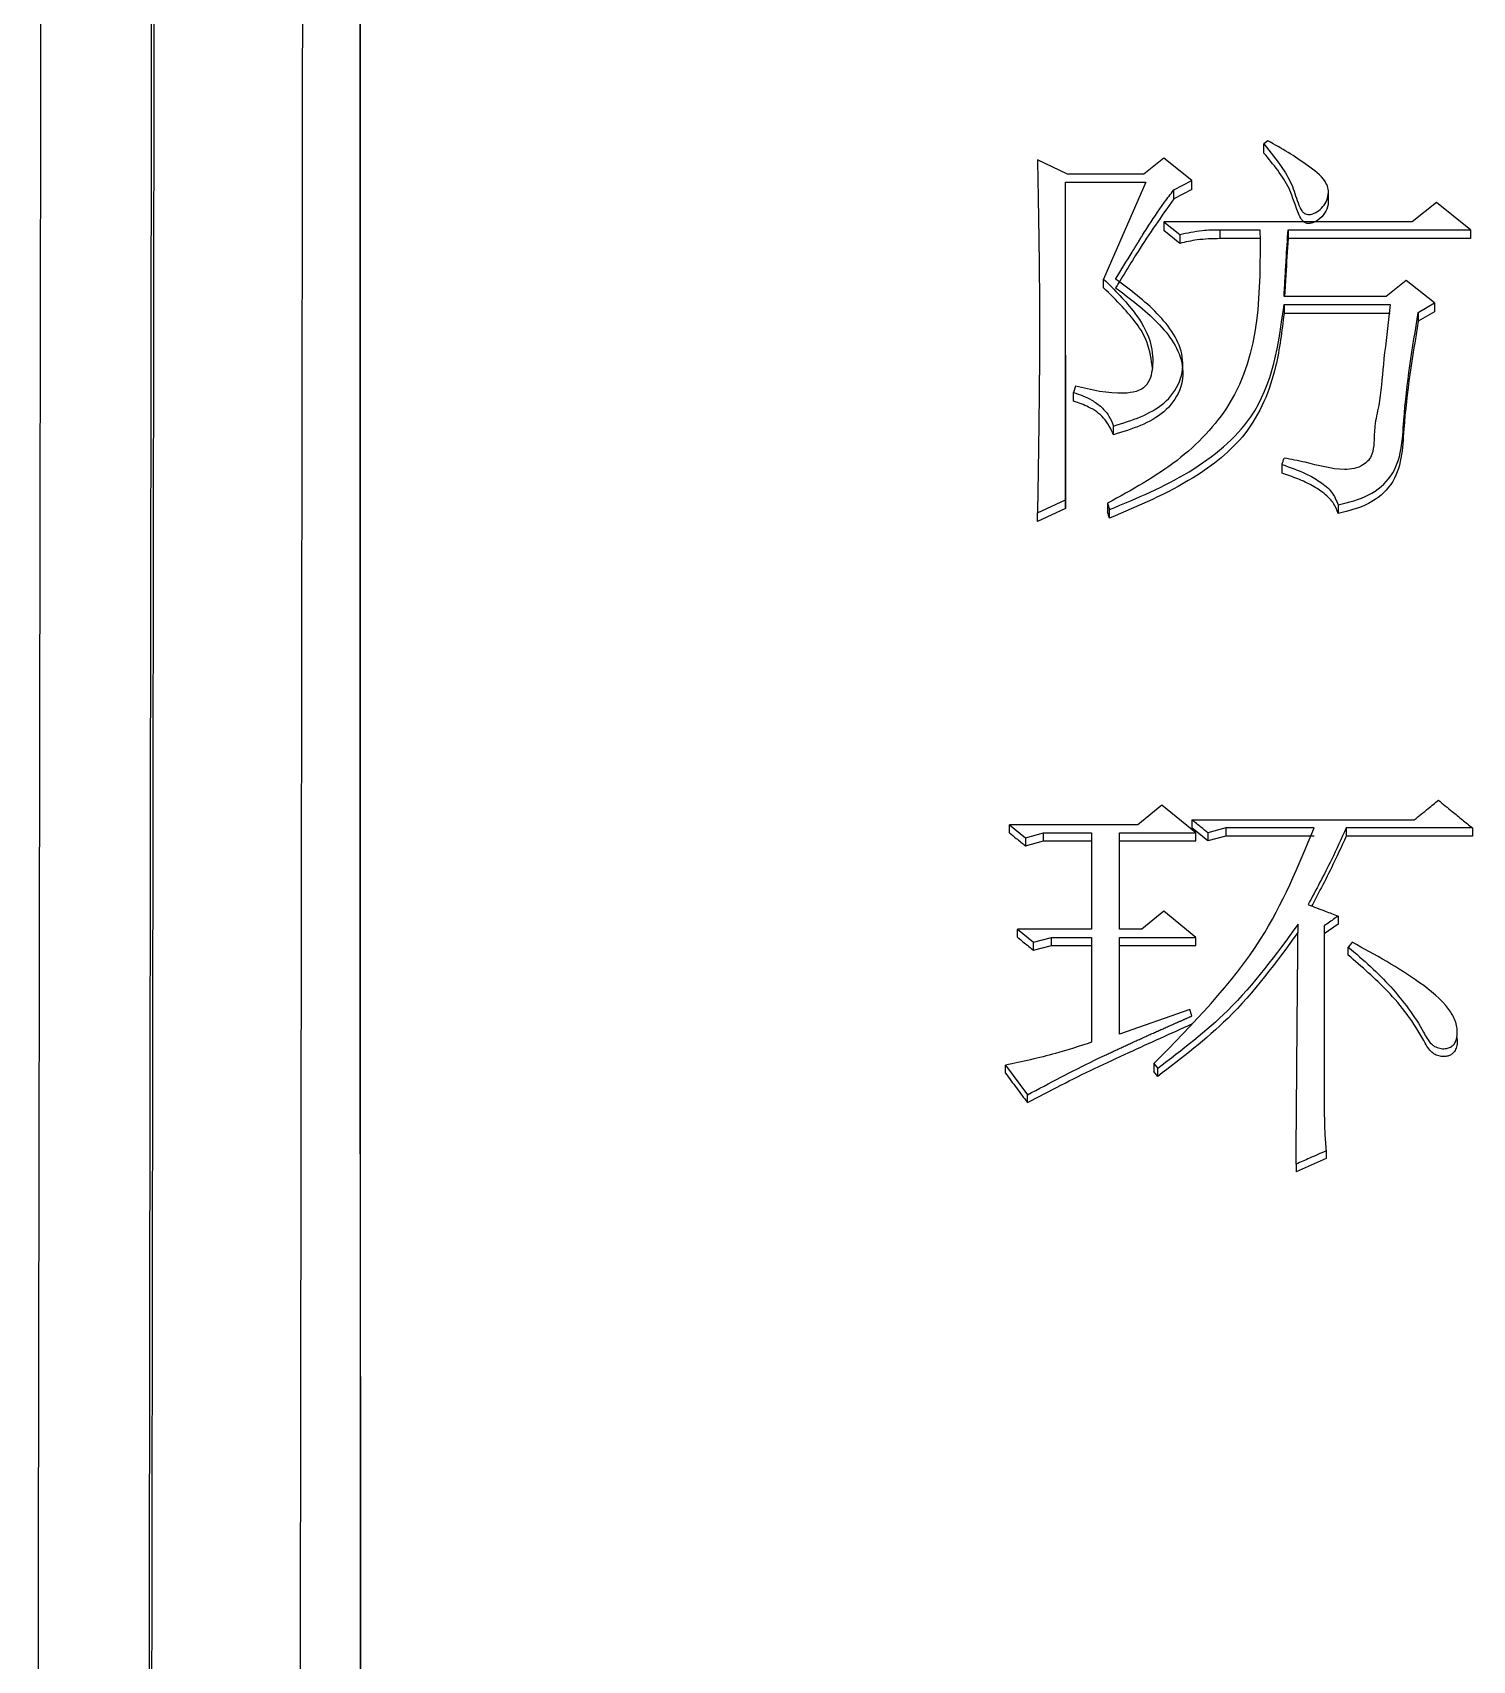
# Model space of a CAD drawing. Header units: millimetres. Extents: x 2687 to 4367, y 1046 to 2234.
# Drawn here: x 3050.34 to 3058.11, y 2004.93 to 2013.72 of the extents above; entities that cross this region are included whole.
import ezdxf

# ---------------------------------------------------------------- set-up
doc = ezdxf.new("R2010")
doc.units = ezdxf.units.MM

msp = doc.modelspace()

# ---------------------------------------------------------------- linework, layer by layer
at = {"color": 7, "linetype": 'Continuous', "lineweight": 25}
for p, q in [((3057.0068, 2013.1313), (3056.985, 2013.1141)), ((3055.925, 2012.9517), (3055.7627, 2013.0287)), ((3055.7627, 2013.0287), (3055.7627, 2012.98)), ((3056.4442, 2013.0372), (3056.3361, 2012.9517)), ((3056.5957, 2012.9174), (3056.4442, 2013.0372)), ((3056.3361, 2012.9517), (3055.925, 2012.9517)), ((3055.9142, 2012.9089), (3056.3469, 2012.9089)), ((3055.9142, 2011.1931), (3055.9142, 2012.9089)), ((3055.9142, 2012.8604), (3055.9142, 2012.9089)), ((3056.3469, 2012.9089), (3056.1197, 2012.3854)), ((3056.4983, 2012.866), (3056.5957, 2012.9174)), ((3056.5957, 2012.8689), (3056.4983, 2012.8176)), ((3056.4983, 2012.8176), (3056.4983, 2012.866)), ((3056.5957, 2012.8689), (3056.5957, 2012.9174)), ((3057.3328, 2012.8021), (3057.3328, 2012.8508)), ((3057.9154, 2012.7975), (3057.7856, 2012.6946)), ((3058.0993, 2012.6517), (3057.9154, 2012.7975)), ((3056.4442, 2012.6946), (3056.5308, 2012.626)), ((3057.7856, 2012.6946), (3056.4442, 2012.6946)), ((3056.4442, 2012.6946), (3056.4442, 2012.6464)), ((3056.5308, 2012.5778), (3056.4442, 2012.6464)), ((3056.5308, 2012.626), (3056.5308, 2012.5778)), ((3056.7471, 2012.6517), (3056.9635, 2012.6517)), ((3056.7471, 2012.6517), (3056.7471, 2012.6035)), ((3056.9635, 2012.6035), (3056.7471, 2012.6035)), ((3057.1149, 2012.6517), (3058.0993, 2012.6517)), ((3057.1149, 2012.6517), (3057.1149, 2012.6035)), ((3058.0993, 2012.6035), (3057.1149, 2012.6035)), ((3058.0993, 2012.6517), (3058.0993, 2012.6035)), ((3056.1197, 2012.3376), (3056.1197, 2012.3854)), ((3057.7531, 2012.3768), (3057.645, 2012.2908)), ((3057.9046, 2012.2564), (3057.7531, 2012.3768)), ((3057.645, 2012.2908), (3057.0933, 2012.2908)), ((3057.0933, 2012.2478), (3057.6666, 2012.2478)), ((3057.818, 2012.2047), (3057.9046, 2012.2564)), ((3057.9046, 2012.2564), (3057.9046, 2012.2087)), ((3057.6666, 2012.2001), (3057.0933, 2012.2001)), ((3057.9046, 2012.2087), (3057.818, 2012.1571)), ((3057.818, 2012.2047), (3057.818, 2012.1571)), ((3055.9142, 2011.975), (3055.9142, 2011.1468)), ((3056.5471, 2011.8797), (3056.5471, 2011.9269)), ((3055.9683, 2011.8079), (3055.9575, 2011.7734)), ((3055.9575, 2011.7264), (3055.9575, 2011.7734)), ((3056.1738, 2011.545), (3056.1738, 2011.5918)), ((3057.0825, 2011.3374), (3057.0825, 2011.3839)), ((3055.7628, 2011.1237), (3055.9142, 2011.1931)), ((3055.9142, 2011.1468), (3055.9142, 2011.1931)), ((3056.1414, 2011.1757), (3056.1522, 2011.141)), ((3055.9142, 2011.1468), (3055.7628, 2011.0775)), ((3055.7628, 2011.0775), (3055.7628, 2011.1237)), ((3056.1522, 2011.0948), (3056.1414, 2011.1295)), ((3056.1522, 2011.0948), (3056.1522, 2011.141)), ((3057.3854, 2011.1671), (3057.3854, 2011.1208)), ((3056.4335, 2009.546), (3056.3036, 2009.4405)), ((3056.6173, 2009.3966), (3056.4335, 2009.546)), ((3055.6113, 2009.4405), (3055.6979, 2009.3702)), ((3056.3036, 2009.4405), (3055.6113, 2009.4405)), ((3055.6113, 2009.3965), (3055.6113, 2009.4405)), ((3056.5957, 2009.4669), (3057.7964, 2009.4669)), ((3056.5957, 2009.4669), (3056.5957, 2009.4229)), ((3056.6823, 2009.3526), (3056.5957, 2009.4229)), ((3056.7796, 2009.423), (3056.6823, 2009.3966)), ((3057.2555, 2009.423), (3056.7796, 2009.423)), ((3058.1101, 2009.423), (3057.4286, 2009.423)), ((3057.4286, 2009.423), (3057.4286, 2009.379)), ((3055.6979, 2009.3702), (3055.7952, 2009.3966)), ((3055.6979, 2009.3702), (3055.6979, 2009.3263)), ((3055.6979, 2009.3263), (3055.7952, 2009.3526)), ((3055.7952, 2009.3966), (3056.0548, 2009.3966)), ((3055.7952, 2009.3526), (3055.7952, 2009.3966)), ((3055.7952, 2009.3526), (3056.0549, 2009.3526)), ((3056.0548, 2009.3966), (3056.0549, 2008.8767)), ((3056.2063, 2009.3966), (3056.6173, 2009.3966)), ((3056.2063, 2008.8767), (3056.2063, 2009.3966)), ((3056.2063, 2009.3526), (3056.2063, 2009.3966)), ((3056.2063, 2008.8767), (3056.2063, 2009.3526)), ((3056.2063, 2009.3526), (3056.6173, 2009.3526)), ((3056.6823, 2009.3966), (3056.6823, 2009.3526)), ((3056.7796, 2009.379), (3056.6823, 2009.3526)), ((3057.2555, 2009.379), (3056.7796, 2009.379)), ((3058.1101, 2009.379), (3057.4286, 2009.379)), ((3056.4443, 2008.9737), (3056.3253, 2008.8767)), ((3056.6174, 2008.8325), (3056.4443, 2008.9737)), ((3057.3854, 2008.9039), (3057.3097, 2008.8511)), ((3057.3097, 2008.8943), (3057.3097, 2007.9735)), ((3057.3097, 2008.8943), (3057.3097, 2008.8511)), ((3057.3854, 2008.9473), (3057.3854, 2008.9039)), ((3055.6546, 2008.8767), (3055.7412, 2008.806)), ((3056.0549, 2008.8767), (3055.6546, 2008.8767)), ((3055.6546, 2008.8334), (3055.6546, 2008.8767)), ((3055.7412, 2008.806), (3055.8385, 2008.8325)), ((3055.7412, 2008.7629), (3055.7412, 2008.806)), ((3055.8385, 2008.8325), (3056.0549, 2008.8325)), ((3055.8385, 2008.7893), (3055.8385, 2008.8325)), ((3056.0549, 2008.8325), (3056.0549, 2008.2663)), ((3056.3253, 2008.8767), (3056.2063, 2008.8767)), ((3056.2063, 2008.8325), (3056.6174, 2008.8325)), ((3056.2063, 2008.3106), (3056.2063, 2008.8325)), ((3056.2063, 2008.7893), (3056.2063, 2008.8325)), ((3057.3097, 2008.8511), (3057.3097, 2007.9734)), ((3055.7412, 2008.7629), (3055.8385, 2008.7893)), ((3055.8385, 2008.7893), (3056.0549, 2008.7893)), ((3056.2063, 2008.3106), (3056.2063, 2008.7893)), ((3056.2063, 2008.7893), (3056.6174, 2008.7893)), ((3057.4396, 2008.7366), (3057.4396, 2008.7797)), ((3056.5849, 2008.4435), (3056.2063, 2008.3106)), ((3056.5957, 2008.4081), (3056.5849, 2008.4435)), ((3057.9988, 2008.415), (3057.9988, 2008.4207)), ((3055.5897, 2008.1421), (3055.7087, 2007.9823)), ((3055.5897, 2008.0998), (3055.5897, 2008.1421)), ((3056.3902, 2008.151), (3056.4118, 2008.1245)), ((3056.3902, 2008.151), (3056.3902, 2008.1087)), ((3056.4118, 2008.0822), (3056.3902, 2008.1087)), ((3056.4118, 2008.0822), (3056.4118, 2008.1245)), ((3055.7087, 2007.9403), (3055.7087, 2007.9823)), ((3057.3205, 2007.6801), (3057.3205, 2007.6384)), ((3057.3205, 2007.6384), (3057.1582, 2007.5673)), ((3057.1582, 2007.6089), (3057.1582, 2007.5673))]:
    msp.add_line(p, q, dxfattribs=at)
at = {"color": 7, "linetype": 'Continuous', "lineweight": 25, "flags": 128}
for points in [[(3056.985, 2013.0654), (3056.985, 2013.0824), (3056.985, 2013.0983), (3056.985, 2013.1141)], [(3057.0933, 2012.2478), (3057.0933, 2012.2282), (3057.0933, 2012.2001)], [(3056.1414, 2011.1757), (3056.1414, 2011.157), (3056.1414, 2011.1432), (3056.1414, 2011.1295)], [(3056.7796, 2009.423), (3056.7796, 2009.412), (3056.7796, 2009.401), (3056.7796, 2009.379)], [(3058.1101, 2009.423), (3058.1101, 2009.401), (3058.1101, 2009.379)], [(3056.6173, 2009.3526), (3056.6173, 2009.3746), (3056.6173, 2009.3966)], [(3056.6174, 2008.7893), (3056.6174, 2008.8002), (3056.6174, 2008.8164), (3056.6174, 2008.8325)], [(3057.461, 2008.8059), (3057.4503, 2008.7928), (3057.4396, 2008.7796)]]:
    msp.add_lwpolyline(points, dxfattribs=at)
at = {"color": 7, "linetype": 'Continuous', "lineweight": 25}
for points, knots in [([(3052.1078, 2051.495), (3052.1078, 2051.3909), (3052.1079, 2050.8702), (3052.1079, 2049.5032), (3052.108, 2047.3434), (3052.108, 2044.725), (3052.1081, 2042.2624), (3052.1081, 2038.7546), (3052.1082, 2035.6117), (3052.1082, 2031.2966), (3052.1082, 2026.6095), (3052.1083, 2021.4773), (3052.1083, 2016.0537), (3052.1084, 2011.4951), (3052.1084, 2005.5726), (3052.1085, 2000.6668), (3052.1086, 1993.9879), (3052.1087, 1989.6951), (3052.1087, 1986.694)], [0, 0, 0, 0, 0.020124, 0.100733, 0.181328, 0.221587, 0.302184, 0.342442, 0.423039, 0.463298, 0.543894, 0.624491, 0.664749, 0.745346, 0.785604, 0.8662, 0.906458, 1, 1, 1, 1]), ([(3050.4392, 2050.5469), (3050.4393, 2050.5752), (3050.4396, 2050.6637), (3050.4383, 2049.6774), (3050.4353, 2047.6644), (3050.4307, 2044.6018), (3050.4255, 2041.2135), (3050.4204, 2037.8761), (3050.4157, 2034.8065), (3050.4102, 2031.1631), (3050.4036, 2026.8923), (3050.3964, 2022.2466), (3050.3887, 2017.2998), (3050.3805, 2012.1294), (3050.3715, 2006.4451), (3050.3616, 2000.2481), (3050.3509, 1993.5643), (3050.3433, 1988.8736), (3050.3395, 1986.4795)], [0, 0, 0, 0, 0.039342, 0.122943, 0.206183, 0.289063, 0.371582, 0.416612, 0.465601, 0.518547, 0.575452, 0.636313, 0.690059, 0.746552, 0.805793, 0.867782, 0.932518, 1, 1, 1, 1]), ([(3050.9445, 1986.344), (3050.9491, 1989.6432), (3050.9582, 1996.2417), (3050.9711, 2005.6717), (3050.9831, 2014.5524), (3050.9941, 2022.7101), (3051.0038, 2030.0104), (3051.0121, 2036.3282), (3051.0188, 2041.5503), (3051.0239, 2045.6068), (3051.0271, 2048.3547), (3051.0285, 2049.8008), (3051.0281, 2049.7776), (3051.028, 2049.7689)], [0, 0, 0, 0, 0.094309, 0.188619, 0.282928, 0.377238, 0.471547, 0.565857, 0.660166, 0.754475, 0.848785, 0.943094, 1, 1, 1, 1]), ([(3050.9585, 1986.2952), (3050.9617, 1988.6809), (3050.9682, 1993.3875), (3050.9775, 2000.1368), (3050.9862, 2006.4793), (3050.9942, 2012.3745), (3051.0015, 2017.8051), (3051.0092, 2023.5381), (3051.0169, 2029.3068), (3051.0241, 2034.7871), (3051.0299, 2039.2541), (3051.0344, 2042.7773), (3051.0376, 2045.4392), (3051.0399, 2047.3422), (3051.0412, 2048.5609), (3051.0418, 2049.2779), (3051.0416, 2049.3088), (3051.0415, 2049.3235)], [0, 0, 0, 0, 0.06854, 0.13522, 0.200041, 0.263001, 0.324101, 0.38334, 0.468684, 0.549845, 0.626823, 0.699617, 0.768227, 0.832652, 0.892892, 0.948946, 1, 1, 1, 1]), ([(3051.8396, 2048.5696), (3051.8397, 2048.5817), (3051.84, 2048.694), (3051.8398, 2048.3413), (3051.8393, 2047.7714), (3051.8387, 2047.2247), (3051.838, 2046.5505), (3051.837, 2045.7424), (3051.8359, 2044.8025), (3051.8346, 2043.7309), (3051.8325, 2042.0214), (3051.8292, 2039.3352), (3051.824, 2035.1854), (3051.8173, 2029.969), (3051.8099, 2024.3622), (3051.8023, 2018.685), (3051.7949, 2013.2179), (3051.7867, 2007.205), (3051.7777, 2000.6574), (3051.7679, 1993.6145), (3051.7611, 1988.6722), (3051.7576, 1986.1582)], [0, 0, 0, 0, 0.008365, 0.077995, 0.107986, 0.138061, 0.168221, 0.198465, 0.228793, 0.259205, 0.289702, 0.358895, 0.433683, 0.514064, 0.600037, 0.66048, 0.723411, 0.788828, 0.856732, 0.927123, 1, 1, 1, 1]), ([(3052.1087, 1987.6137), (3052.1087, 1987.9204), (3052.1087, 1990.8194), (3052.1086, 1996.2452), (3052.1085, 2002.4629), (3052.1084, 2008.498), (3052.1083, 2013.1279), (3052.1083, 2016.9389), (3052.1083, 2018.3822), (3052.1083, 2018.7791)], [0, 0, 0, 0, 0.027476, 0.259697, 0.491874, 0.607849, 0.840033, 0.956008, 1, 1, 1, 1]), ([(3056.985, 2013.1141), (3057.02, 2013.0707), (3057.0783, 2012.9984), (3057.1434, 2012.8868), (3057.1619, 2012.8076), (3057.184, 2012.7604), (3057.1965, 2012.7446), (3057.2087, 2012.736), (3057.2223, 2012.7325), (3057.2406, 2012.7342), (3057.2673, 2012.7445), (3057.2978, 2012.7667), (3057.3223, 2012.8018), (3057.3337, 2012.8402), (3057.3333, 2012.8788), (3057.3022, 2012.9382), (3057.2218, 2012.9983), (3057.1171, 2013.0693), (3057.0436, 2013.1106), (3057.0068, 2013.1313)], [0, 0, 0, 0, 0.156412, 0.260868, 0.365462, 0.392662, 0.410241, 0.42134, 0.432549, 0.445637, 0.467959, 0.506678, 0.545841, 0.586947, 0.621916, 0.6571, 0.775363, 0.887354, 1, 1, 1, 1]), ([(3055.7627, 2013.0287), (3055.763, 2013.0125), (3055.7635, 2012.9882), (3055.7641, 2012.9558), (3055.7645, 2012.9315), (3055.765, 2012.9071), (3055.7654, 2012.8828), (3055.7659, 2012.8585), (3055.7663, 2012.8342), (3055.7667, 2012.8098), (3055.7673, 2012.7774), (3055.7678, 2012.7449), (3055.7684, 2012.7124), (3055.7688, 2012.6881), (3055.7693, 2012.6556), (3055.7697, 2012.6231), (3055.7702, 2012.5906), (3055.7705, 2012.5662), (3055.7709, 2012.5418), (3055.7713, 2012.5093), (3055.7717, 2012.4767), (3055.772, 2012.4442), (3055.7723, 2012.4197), (3055.7725, 2012.3953), (3055.7728, 2012.3628), (3055.773, 2012.3302), (3055.7732, 2012.2976), (3055.7733, 2012.2772), (3055.7734, 2012.2609), (3055.7735, 2012.2487), (3055.7735, 2012.2365), (3055.7736, 2012.2202), (3055.7736, 2012.2039), (3055.7737, 2012.1875), (3055.7737, 2012.1753), (3055.7737, 2012.1631), (3055.7737, 2012.1508), (3055.7737, 2012.1386), (3055.7737, 2012.1284), (3055.7737, 2012.1202), (3055.7737, 2012.1141), (3055.7737, 2012.106), (3055.7737, 2012.0978), (3055.7737, 2012.0896), (3055.7737, 2012.0815), (3055.7737, 2012.0713), (3055.7737, 2012.059), (3055.7736, 2012.0427), (3055.7736, 2012.0264), (3055.7735, 2012.01), (3055.7735, 2011.9978), (3055.7734, 2011.9815), (3055.7733, 2011.961), (3055.7732, 2011.9365), (3055.7731, 2011.912), (3055.7729, 2011.8875), (3055.7727, 2011.8548), (3055.7724, 2011.8221), (3055.7721, 2011.7894), (3055.7719, 2011.7648), (3055.7716, 2011.7403), (3055.7713, 2011.7075), (3055.7709, 2011.6748), (3055.7705, 2011.642), (3055.7702, 2011.6174), (3055.7699, 2011.5929), (3055.7695, 2011.5601), (3055.7691, 2011.5273), (3055.7686, 2011.4945), (3055.7682, 2011.4699), (3055.7678, 2011.4371), (3055.7673, 2011.4043), (3055.7668, 2011.3715), (3055.7664, 2011.3469), (3055.766, 2011.3222), (3055.7655, 2011.2894), (3055.7649, 2011.2565), (3055.7644, 2011.2237), (3055.764, 2011.199), (3055.7635, 2011.1657), (3055.763, 2011.1406), (3055.7628, 2011.1237)], [0, 0, 0, 0, 0.025705, 0.038557, 0.05141, 0.064262, 0.077115, 0.089967, 0.102819, 0.115672, 0.128524, 0.154229, 0.167082, 0.179934, 0.192786, 0.218491, 0.231344, 0.244196, 0.257049, 0.269901, 0.295606, 0.308458, 0.321311, 0.334163, 0.347016, 0.37272, 0.385573, 0.398425, 0.404851, 0.411278, 0.417704, 0.42413, 0.436983, 0.443409, 0.449835, 0.456261, 0.462687, 0.469114, 0.47554, 0.478753, 0.481966, 0.485179, 0.491605, 0.494818, 0.498032, 0.504458, 0.510884, 0.51731, 0.530163, 0.536589, 0.543015, 0.549441, 0.562294, 0.575146, 0.587999, 0.600851, 0.613703, 0.639408, 0.652261, 0.665113, 0.677966, 0.690818, 0.716523, 0.729375, 0.742228, 0.75508, 0.767932, 0.793637, 0.80649, 0.819342, 0.832195, 0.857899, 0.870752, 0.883604, 0.896457, 0.909309, 0.935014, 0.947866, 0.960719, 0.973571, 1, 1, 1, 1]), ([(3057.3315, 2012.8021), (3057.3315, 2012.7972), (3057.3314, 2012.7757), (3057.3154, 2012.7393), (3057.284, 2012.7064), (3057.2536, 2012.6901), (3057.2332, 2012.6848), (3057.2182, 2012.6847), (3057.2046, 2012.6898), (3057.1881, 2012.7046), (3057.1571, 2012.7663), (3057.1328, 2012.8637), (3057.0605, 2012.9736), (3057.0103, 2013.0346), (3056.985, 2013.0654)], [0, 0, 0, 0, 0.024344, 0.105927, 0.186008, 0.233095, 0.258015, 0.277413, 0.297005, 0.320267, 0.377824, 0.626321, 0.811958, 1, 1, 1, 1]), ([(3056.1846, 2012.3854), (3056.2142, 2012.4339), (3056.2475, 2012.4885), (3056.2848, 2012.5489), (3056.2942, 2012.564), (3056.3035, 2012.5791), (3056.3129, 2012.5942), (3056.3223, 2012.6093), (3056.3354, 2012.6304), (3056.375, 2012.6936), (3056.4297, 2012.7761), (3056.4814, 2012.8439), (3056.4983, 2012.866)], [0, 0, 0, 0, 0.2975225, 0.3347128, 0.3719031, 0.3904982, 0.4276885, 0.4648788, 0.4834739, 0.5578545, 0.8555026, 1, 1, 1, 1]), ([(3056.4983, 2012.8176), (3056.4323, 2012.724), (3056.344, 2012.5988), (3056.2448, 2012.4359), (3056.2047, 2012.3704), (3056.1846, 2012.3376)], [0, 0, 0, 0, 0.597119, 0.798557, 1, 1, 1, 1]), ([(3056.9635, 2012.6517), (3056.9653, 2012.3187), (3056.9679, 2011.8499), (3056.5259, 2011.3865), (3056.2709, 2011.2467), (3056.1414, 2011.1757)], [0, 0, 0, 0, 0.546872, 0.769893, 1, 1, 1, 1]), ([(3056.5308, 2012.626), (3056.5705, 2012.6345), (3056.6417, 2012.6498), (3056.7148, 2012.6511), (3056.7471, 2012.6517)], [0, 0, 0, 0, 0.558835, 1, 1, 1, 1]), ([(3056.7471, 2012.6035), (3056.706, 2012.6025), (3056.6328, 2012.6007), (3056.5619, 2012.5848), (3056.5308, 2012.5778)], [0, 0, 0, 0, 0.561085, 1, 1, 1, 1]), ([(3057.0933, 2012.2908), (3057.0952, 2012.3235), (3057.0992, 2012.3889), (3057.1064, 2012.5092), (3057.1116, 2012.5968), (3057.1149, 2012.6517)], [0, 0, 0, 0, 0.2714755, 0.542951, 1, 1, 1, 1]), ([(3057.1149, 2012.6035), (3057.111, 2012.5383), (3057.1054, 2012.4456), (3057.0992, 2012.3413), (3057.0968, 2012.3023), (3057.0961, 2012.2908)], [0, 0, 0, 0, 0.626456, 0.889379, 1, 1, 1, 1]), ([(3056.1197, 2012.3854), (3056.179, 2012.3264), (3056.2795, 2012.2264), (3056.3758, 2012.0663), (3056.3889, 2011.947), (3056.378, 2011.8668), (3056.3601, 2011.8212), (3056.3286, 2011.7918), (3056.2862, 2011.774), (3056.1628, 2011.7601), (3056.0547, 2011.7867), (3055.9683, 2011.8079)], [0, 0, 0, 0, 0.237031, 0.40138, 0.534635, 0.589033, 0.643886, 0.675792, 0.707579, 0.7663, 1, 1, 1, 1]), ([(3056.3835, 2011.902), (3056.3769, 2011.951), (3056.3605, 2012.0745), (3056.2435, 2012.2153), (3056.1538, 2012.3039), (3056.1197, 2012.3376)], [0, 0, 0, 0, 0.289937, 0.729757, 1, 1, 1, 1]), ([(3056.1738, 2011.5918), (3056.273, 2011.6228), (3056.4228, 2011.6696), (3056.5406, 2011.8268), (3056.5606, 2012.011), (3056.4162, 2012.2126), (3056.2629, 2012.327), (3056.1846, 2012.3854)], [0, 0, 0, 0, 0.25015, 0.377758, 0.502112, 0.745934, 1, 1, 1, 1]), ([(3056.1846, 2012.3376), (3056.2629, 2012.2793), (3056.4161, 2012.165), (3056.5606, 2011.9637), (3056.5406, 2011.7797), (3056.4227, 2011.6226), (3056.273, 2011.5759), (3056.1738, 2011.545)], [0, 0, 0, 0, 0.2541019, 0.4978553, 0.6221436, 0.7497305, 1, 1, 1, 1]), ([(3056.1522, 2011.141), (3056.2989, 2011.2022), (3056.5876, 2011.3225), (3057.0153, 2011.6747), (3057.064, 2012.0326), (3057.0933, 2012.2478)], [0, 0, 0, 0, 0.2918042, 0.5741123, 1, 1, 1, 1]), ([(3057.6666, 2012.2478), (3057.6643, 2012.2262), (3057.6532, 2012.1183), (3057.6271, 2011.9369), (3057.6158, 2011.7383), (3057.5805, 2011.5995), (3057.5804, 2011.5111), (3057.5732, 2011.4476), (3057.551, 2011.4053), (3057.5173, 2011.3782), (3057.4722, 2011.3608), (3057.3646, 2011.3522), (3057.2403, 2011.3923), (3057.1315, 2011.4119), (3057.0934, 2011.4187)], [0, 0, 0, 0, 0.051282, 0.25636, 0.431754, 0.51946, 0.589456, 0.639546, 0.668094, 0.696777, 0.732309, 0.768498, 0.918801, 1, 1, 1, 1]), ([(3057.0933, 2012.2001), (3057.0819, 2012.1044), (3057.055, 2011.8792), (3056.9209, 2011.5465), (3056.5781, 2011.275), (3056.3071, 2011.1604), (3056.1522, 2011.0948)], [0, 0, 0, 0, 0.196577, 0.462275, 0.692724, 1, 1, 1, 1]), ([(3057.3854, 2011.1671), (3057.4424, 2011.1806), (3057.5536, 2011.2068), (3057.7277, 2011.3571), (3057.7382, 2011.7253), (3057.7863, 2012.0143), (3057.818, 2012.2047)], [0, 0, 0, 0, 0.12954, 0.252639, 0.50766, 1, 1, 1, 1]), ([(3057.818, 2012.1571), (3057.7863, 2011.967), (3057.7382, 2011.6784), (3057.7277, 2011.3106), (3057.5535, 2011.1605), (3057.4424, 2011.1343), (3057.3854, 2011.1208)], [0, 0, 0, 0, 0.4922239, 0.7471943, 0.8703438, 1, 1, 1, 1]), ([(3055.9575, 2011.7734), (3055.9913, 2011.7613), (3056.0465, 2011.7416), (3056.1097, 2011.695), (3056.1512, 2011.6472), (3056.1663, 2011.6101), (3056.1738, 2011.5918)], [0, 0, 0, 0, 0.34974, 0.571287, 0.787704, 1, 1, 1, 1]), ([(3056.1738, 2011.545), (3056.1586, 2011.5766), (3056.1294, 2011.6374), (3056.0452, 2011.6959), (3055.9849, 2011.7168), (3055.9575, 2011.7264)], [0, 0, 0, 0, 0.371784, 0.714596, 1, 1, 1, 1]), ([(3057.0825, 2011.3839), (3057.0843, 2011.3897), (3057.0879, 2011.4013), (3057.0915, 2011.4129), (3057.0933, 2011.4187)], [0, 0, 0, 0, 0.499996, 1, 1, 1, 1]), ([(3057.0825, 2011.3839), (3057.1264, 2011.3687), (3057.1984, 2011.3437), (3057.2881, 2011.2931), (3057.3547, 2011.2395), (3057.3752, 2011.1909), (3057.3854, 2011.1671)], [0, 0, 0, 0, 0.349071, 0.571765, 0.789358, 1, 1, 1, 1]), ([(3057.3854, 2011.1208), (3057.3783, 2011.1394), (3057.3639, 2011.1769), (3057.3144, 2011.2274), (3057.2481, 2011.2712), (3057.1675, 2011.3082), (3057.1109, 2011.3277), (3057.0825, 2011.3374)], [0, 0, 0, 0, 0.162317, 0.328828, 0.549463, 0.773777, 1, 1, 1, 1]), ([(3057.7964, 2009.4669), (3057.8089, 2009.4771), (3057.8339, 2009.4973), (3057.8771, 2009.5325), (3057.9079, 2009.5575), (3057.9262, 2009.5724)], [0, 0, 0, 0, 0.288432, 0.576865, 1, 1, 1, 1]), ([(3057.9262, 2009.5724), (3057.9512, 2009.5521), (3057.9943, 2009.5171), (3058.0556, 2009.4673), (3058.092, 2009.4377), (3058.1101, 2009.423)], [0, 0, 0, 0, 0.407194, 0.703597, 1, 1, 1, 1]), ([(3056.3902, 2008.151), (3056.6016, 2008.3653), (3056.9761, 2008.7447), (3057.1708, 2009.2172), (3057.2555, 2009.423)], [0, 0, 0, 0, 0.564597, 1, 1, 1, 1]), ([(3056.6823, 2009.3966), (3056.6699, 2009.4066), (3056.6493, 2009.4234), (3056.6204, 2009.4468), (3056.604, 2009.4602), (3056.5957, 2009.4669)], [0, 0, 0, 0, 0.428361, 0.714181, 1, 1, 1, 1]), ([(3057.4286, 2009.423), (3057.4027, 2009.3656), (3057.3581, 2009.267), (3057.2877, 2009.1298), (3057.2446, 2009.0493), (3057.2231, 2009.009)], [0, 0, 0, 0, 0.409741, 0.70481, 1, 1, 1, 1]), ([(3055.6113, 2009.3965), (3055.6237, 2009.3865), (3055.6443, 2009.3698), (3055.6732, 2009.3464), (3055.6896, 2009.333), (3055.6979, 2009.3263)], [0, 0, 0, 0, 0.4286084, 0.7143042, 1, 1, 1, 1]), ([(3057.4286, 2009.379), (3057.4027, 2009.3217), (3057.3581, 2009.2232), (3057.2939, 2009.0982), (3057.2574, 2009.0299), (3057.2423, 2009.0017)], [0, 0, 0, 0, 0.449925, 0.773337, 1, 1, 1, 1]), ([(3057.2231, 2009.009), (3057.2385, 2009.0032), (3057.2692, 2008.9915), (3057.3233, 2008.9709), (3057.362, 2008.9562), (3057.3854, 2008.9473)], [0, 0, 0, 0, 0.283862, 0.567725, 1, 1, 1, 1]), ([(3057.169, 2008.9032), (3057.0509, 2008.7413), (3056.8383, 2008.4499), (3056.543, 2008.2246), (3056.4118, 2008.1245)], [0, 0, 0, 0, 0.555449, 1, 1, 1, 1]), ([(3057.1582, 2007.6089), (3057.1583, 2007.6174), (3057.1585, 2007.6431), (3057.1588, 2007.6772), (3057.1591, 2007.72), (3057.1595, 2007.7627), (3057.1598, 2007.8054), (3057.1602, 2007.848), (3057.1604, 2007.8822), (3057.1608, 2007.9248), (3057.1611, 2007.9675), (3057.1615, 2008.0101), (3057.1618, 2008.0527), (3057.1621, 2008.0868), (3057.1624, 2008.1294), (3057.1627, 2008.1635), (3057.163, 2008.2061), (3057.1634, 2008.2487), (3057.1637, 2008.2912), (3057.1641, 2008.3338), (3057.1644, 2008.3678), (3057.1648, 2008.4103), (3057.1651, 2008.4528), (3057.1655, 2008.4953), (3057.1659, 2008.5378), (3057.1662, 2008.5718), (3057.1665, 2008.6142), (3057.1668, 2008.6482), (3057.1672, 2008.6906), (3057.1675, 2008.7246), (3057.1679, 2008.767), (3057.1684, 2008.8237), (3057.1688, 2008.8719), (3057.169, 2008.9032)], [0, 0, 0, 0, 0.019729, 0.059186, 0.078915, 0.118372, 0.157829, 0.177558, 0.217015, 0.236744, 0.276201, 0.315659, 0.335387, 0.374845, 0.394573, 0.43403, 0.453759, 0.493216, 0.532674, 0.552402, 0.59186, 0.611588, 0.651046, 0.690503, 0.710232, 0.749689, 0.769418, 0.808875, 0.828604, 0.868061, 0.88779, 0.927247, 1, 1, 1, 1]), ([(3057.3854, 2008.9473), (3057.3791, 2008.9429), (3057.3633, 2008.9318), (3057.3381, 2008.9142), (3057.3191, 2008.901), (3057.3097, 2008.8943)], [0, 0, 0, 0, 0.250001, 0.625, 1, 1, 1, 1]), ([(3055.6546, 2008.8334), (3055.667, 2008.8233), (3055.6876, 2008.8065), (3055.7164, 2008.783), (3055.7329, 2008.7696), (3055.7412, 2008.7629)], [0, 0, 0, 0, 0.4286083, 0.7143042, 1, 1, 1, 1]), ([(3057.169, 2008.8599), (3057.0509, 2008.6982), (3056.8383, 2008.4071), (3056.543, 2008.1822), (3056.4118, 2008.0822)], [0, 0, 0, 0, 0.555388, 1, 1, 1, 1]), ([(3057.4396, 2008.7797), (3057.4805, 2008.7452), (3057.6005, 2008.6442), (3057.7401, 2008.4899), (3057.8363, 2008.3434), (3057.8743, 2008.2662), (3057.9118, 2008.2393), (3057.9406, 2008.2308), (3057.9686, 2008.2311), (3057.9927, 2008.2391), (3058.0108, 2008.2536), (3058.0243, 2008.2792), (3058.0308, 2008.3234), (3058.022, 2008.3837), (3057.9598, 2008.4842), (3057.8293, 2008.5904), (3057.6484, 2008.7036), (3057.5236, 2008.7717), (3057.461, 2008.8059)], [0, 0, 0, 0, 0.09565, 0.280795, 0.373244, 0.419662, 0.436462, 0.4533, 0.470465, 0.483389, 0.496387, 0.510841, 0.535897, 0.579802, 0.622961, 0.750748, 0.875017, 1, 1, 1, 1]), ([(3058.0247, 2008.296), (3058.0261, 2008.2886), (3058.0298, 2008.2704), (3058.0253, 2008.2431), (3058.0158, 2008.2183), (3058.0003, 2008.2017), (3057.9819, 2008.1924), (3057.9597, 2008.1881), (3057.9342, 2008.1898), (3057.9073, 2008.1991), (3057.8733, 2008.2265), (3057.8086, 2008.3543), (3057.6712, 2008.5376), (3057.5126, 2008.6738), (3057.4396, 2008.7365)], [0, 0, 0, 0, 0.025638, 0.062848, 0.0932405, 0.1144167, 0.1356048, 0.1575622, 0.1838027, 0.2141167, 0.2450176, 0.3224905, 0.6882691, 1, 1, 1, 1]), ([(3055.7087, 2007.9823), (3055.8283, 2008.046), (3055.9627, 2008.1177), (3056.1083, 2008.1873), (3056.139, 2008.2019), (3056.162, 2008.2127), (3056.1851, 2008.2235), (3056.2044, 2008.2325), (3056.2237, 2008.2414), (3056.2391, 2008.2485), (3056.2545, 2008.2556), (3056.2661, 2008.2609), (3056.2777, 2008.2662), (3056.2932, 2008.2733), (3056.3087, 2008.2803), (3056.3242, 2008.2873), (3056.3358, 2008.2926), (3056.3474, 2008.2978), (3056.363, 2008.3048), (3056.3785, 2008.3118), (3056.394, 2008.3187), (3056.4057, 2008.3239), (3056.4212, 2008.3308), (3056.4367, 2008.3378), (3056.4523, 2008.3447), (3056.464, 2008.3498), (3056.4756, 2008.355), (3056.4873, 2008.3602), (3056.499, 2008.3653), (3056.5087, 2008.3696), (3056.5165, 2008.3731), (3056.5223, 2008.3757), (3056.5281, 2008.3782), (3056.5359, 2008.3817), (3056.5437, 2008.3851), (3056.5515, 2008.3886), (3056.5573, 2008.3911), (3056.5632, 2008.3937), (3056.571, 2008.3971), (3056.5787, 2008.4006), (3056.5877, 2008.4045), (3056.5927, 2008.4067), (3056.5957, 2008.4081)], [0, 0, 0, 0, 0.414083, 0.465835, 0.49171, 0.517586, 0.543462, 0.569338, 0.582276, 0.608151, 0.621089, 0.634027, 0.646965, 0.659903, 0.685779, 0.698716, 0.711654, 0.724592, 0.73753, 0.763406, 0.776344, 0.789282, 0.802219, 0.828095, 0.841033, 0.853971, 0.866909, 0.879847, 0.892784, 0.905722, 0.912191, 0.91866, 0.925129, 0.931598, 0.944536, 0.951005, 0.957474, 0.963943, 0.970412, 0.98335, 0.989818, 1, 1, 1, 1]), ([(3055.7087, 2007.9403), (3055.8286, 2008.0034), (3056.0084, 2008.0982), (3056.2508, 2008.2086), (3056.4257, 2008.2886), (3056.5391, 2008.3398), (3056.5957, 2008.3654)], [0, 0, 0, 0, 0.414296, 0.62139, 0.810694, 1, 1, 1, 1]), ([(3056.0549, 2008.2663), (3055.9901, 2008.2453), (3055.8816, 2008.2102), (3055.7255, 2008.1714), (3055.635, 2008.1519), (3055.5897, 2008.1421)], [0, 0, 0, 0, 0.424962, 0.712284, 1, 1, 1, 1]), ([(3055.5897, 2008.0998), (3055.6096, 2008.0732), (3055.6393, 2008.0334), (3055.679, 2007.9802), (3055.6988, 2007.9536), (3055.7087, 2007.9403)], [0, 0, 0, 0, 0.5, 0.75, 1, 1, 1, 1]), ([(3057.3097, 2007.9735), (3057.31, 2007.9387), (3057.3105, 2007.8724), (3057.3127, 2007.7745), (3057.3179, 2007.7116), (3057.3205, 2007.6801)], [0, 0, 0, 0, 0.355817, 0.677713, 1, 1, 1, 1]), ([(3057.3205, 2007.6801), (3057.3055, 2007.6735), (3057.2755, 2007.6603), (3057.2214, 2007.6366), (3057.1823, 2007.6194), (3057.1582, 2007.6089)], [0, 0, 0, 0, 0.277507, 0.555013, 1, 1, 1, 1])]:
    msp.add_open_spline(points, degree=3, knots=knots, dxfattribs=at)

doc.saveas('drawing.dxf')
